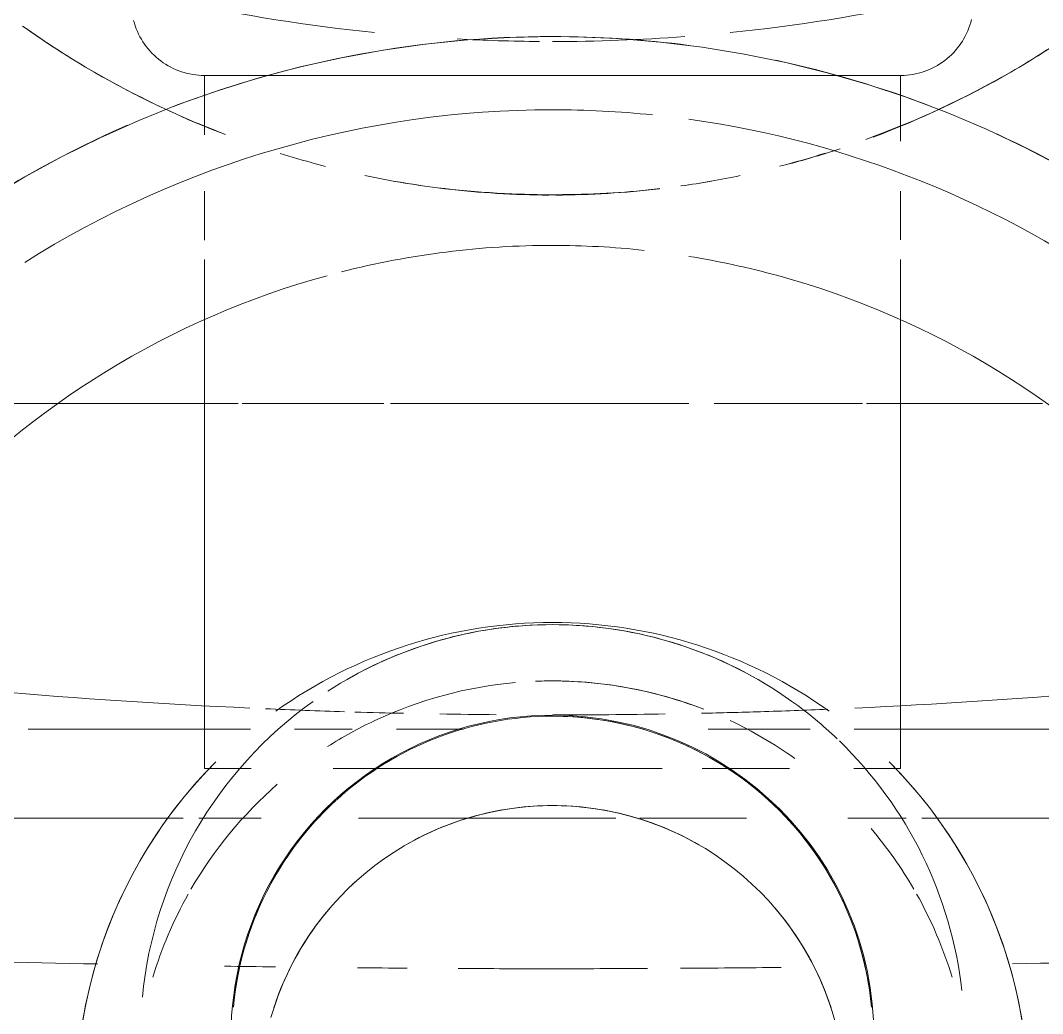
# Model space of a CAD drawing. Header units: millimetres. Extents: x -4000 to 187956, y -58990 to 162485.
# Drawn here: x 963.27 to 991.18, y 74073.93 to 74101.05 of the extents above; entities that cross this region are included whole.
import ezdxf

# ---------------------------------------------------------------- set-up
doc = ezdxf.new("R2010")
doc.units = ezdxf.units.MM
doc.layers.add('A-FLOR-PATT', color=8, linetype='Continuous', lineweight=13)
doc.layers.add('P-SANR-FIXT', color=6, linetype='Continuous', lineweight=9)

# ---------------------------------------------------------------- blocks, each defined once
blk = doc.blocks.new('C307 - C307-496757-0_000')
at = {"layer": 'P-SANR-FIXT', "color": 50}
for p, q in [((7.688, -75.211), (7.594, -75.517)), ((-7.538, -75.68), (-7.639, -75.376)), ((-7.425, -75.979), (-7.538, -75.68)), ((7.368, -76.115), (7.238, -76.408)), ((7.238, -76.408), (7.096, -76.694)), ((-7.015, -76.847), (-7.163, -76.563)), ((-6.855, -77.124), (-7.015, -76.847)), ((-6.685, -77.395), (-6.855, -77.124)), ((-6.504, -77.659), (-6.685, -77.395)), ((6.603, -77.517), (6.417, -77.778)), ((6.417, -77.778), (6.221, -78.03)), ((6.221, -78.03), (6.014, -78.275)), ((-5.899, -78.404), (-6.111, -78.163)), ((4.847, -79.365), (4.588, -79.554)), ((4.588, -79.554), (4.322, -79.732)), ((-3.9, -79.985), (-4.176, -79.824)), ((3.771, -80.056), (3.485, -80.201)), ((3.195, -80.334), (2.899, -80.456)), ((3.485, -80.201), (3.195, -80.334)), ((-2.128, -80.712), (-2.434, -80.621)), ((-15.976, -80.66), (-11.296, -80.66)), ((-10.136, -80.66), (-13.383, -80.66)), ((-13.283, -80.66), (-11.296, -80.66)), ((-11.517, -80.66), (-12.578, -80.66)), ((-10.136, -80.66), (-11.265, -80.66)), ((-11.08, -80.66), (-10.085, -80.66)), ((-11.08, -80.66), (-10.085, -80.66)), ((-8.068, -80.66), (-9.658, -80.66)), ((-9.651, -80.66), (-8.164, -80.66)), ((-5.3, -80.66), (-3.846, -80.66)), ((-5.3, -80.66), (-2.47, -80.66)), ((-3.721, -80.66), (-5.154, -80.66)), ((-2.382, -80.66), (-5.154, -80.66)), ((-1.818, -80.791), (-2.128, -80.712)), ((-1.731, -80.66), (-0.006, -80.66)), ((-1.731, -80.66), (-0.006, -80.66)), ((-0.005, -80.66), (-1.668, -80.66)), ((-0.005, -80.66), (-1.668, -80.66)), ((0, -80.66), (5.3, -80.66)), ((0, -80.66), (5.3, -80.66)), ((5.154, -80.66), (0, -80.66)), ((5.154, -80.66), (0, -80.66)), ((1.043, -80.932), (0.725, -80.967)), ((1.36, -80.884), (1.043, -80.932)), ((2.294, -80.664), (1.985, -80.75)), ((9.658, -80.66), (7.958, -80.66)), ((8.059, -80.66), (9.651, -80.66)), ((10.085, -80.66), (11.073, -80.66)), ((10.085, -80.66), (11.073, -80.66)), ((11.256, -80.66), (10.136, -80.66)), ((13.383, -80.66), (10.136, -80.66)), ((11.296, -80.66), (13.283, -80.66)), ((11.296, -80.66), (14.486, -80.66)), ((12.578, -80.66), (11.517, -80.66)), ((14.527, -80.66), (13.383, -80.66)), ((14.527, -80.66), (13.383, -80.66)), ((0.725, -80.967), (0.406, -80.99)), ((-4.09, -82.012), (-6.474, -82.012)), ((0, -82.012), (-2.999, -82.012)), ((5.992, -82.012), (0, -82.012)), ((-15.079, -83.089), (-8.242, -83.089)), ((-7.041, -83.089), (-4.256, -83.089)), ((-6.812, -83.089), (-4.253, -83.089)), ((2.427, -83.089), (4.253, -83.089)), ((2.428, -83.089), (4.256, -83.089)), ((5.471, -83.089), (6.812, -83.089)), ((5.478, -83.089), (7.041, -83.089)), ((8.242, -83.089), (14.226, -83.089)), ((-8.578, -91.981), (-13.383, -91.981)), ((-8.578, -91.981), (-13.383, -91.981)), ((-7.036, -91.981), (-8.47, -91.981)), ((-4.414, -91.981), (-8.47, -91.981)), ((-4.414, -91.981), (-6.05, -91.981)), ((0, -91.981), (-3.721, -91.981)), ((0, -91.981), (-3.721, -91.981)), ((4.418, -91.981), (0.002, -91.981)), ((4.418, -91.981), (0.002, -91.981)), ((6.054, -91.981), (4.601, -91.981)), ((8.472, -91.981), (4.601, -91.981)), ((8.472, -91.981), (7.036, -91.981)), ((13.383, -91.981), (8.578, -91.981)), ((13.383, -91.981), (8.578, -91.981)), ((14.527, -91.981), (13.383, -91.981)), ((14.527, -91.981), (13.383, -91.981)), ((17.634, -91.981), (14.527, -91.981)), ((17.634, -91.981), (14.527, -91.981)), ((-0.103, -100.937), (0, -100.937)), ((2.258, -100.937), (2.625, -100.937)), ((2.625, -100.937), (2.988, -100.937)), ((2.988, -100.937), (3.347, -100.937)), ((5.133, -100.937), (4.809, -100.937)), ((5.364, -100.937), (5.673, -100.937))]:
    blk.add_line(p, q, dxfattribs=at)
at = {"layer": 'P-SANR-FIXT', "color": 253}
for p, q in [((-9.5, -82.012), (-9.5, -95.913)), ((-8.227, -82.012), (-9.5, -82.012)), ((9.5, -82.012), (8.227, -82.012)), ((9.5, -95.913), (9.5, -82.012)), ((-9.5, -96.449), (-9.5, -97.779)), ((9.5, -97.779), (9.5, -96.442)), ((-2.087, -100.937), (-8.227, -100.937)), ((0, -100.937), (-2.087, -100.937)), ((6.822, -100.937), (0, -100.937)), ((8.227, -100.937), (6.822, -100.937))]:
    blk.add_line(p, q, dxfattribs=at)
at = {"layer": 'P-SANR-FIXT', "color": 254}
for p, q in [((-4.09, -82.012), (-6.474, -82.012)), ((0, -82.012), (-2.999, -82.012)), ((5.992, -82.012), (0, -82.012)), ((-20.059, -83.089), (-8.258, -83.089)), ((8.258, -83.089), (14.315, -83.089)), ((-3.794, -100.937), (-3.442, -100.937)), ((-3.442, -100.937), (-3.086, -100.937)), ((-3.086, -100.937), (-2.724, -100.937)), ((-2.724, -100.937), (-2.358, -100.937)), ((-2.358, -100.937), (-1.988, -100.937)), ((0, -100.937), (-2.087, -100.937)), ((-1.988, -100.937), (-1.615, -100.937)), ((-1.615, -100.937), (-1.239, -100.937)), ((-1.239, -100.937), (-0.861, -100.937)), ((-0.861, -100.937), (-0.482, -100.937)), ((-0.482, -100.937), (-0.103, -100.937)), ((0.103, -100.937), (0, -100.937)), ((6.822, -100.937), (0, -100.937)), ((0.482, -100.937), (0.103, -100.937)), ((0.861, -100.937), (0.482, -100.937)), ((1.239, -100.937), (0.861, -100.937)), ((1.615, -100.937), (1.239, -100.937)), ((1.988, -100.937), (1.615, -100.937)), ((2.358, -100.937), (1.988, -100.937)), ((2.724, -100.937), (2.358, -100.937)), ((3.086, -100.937), (2.724, -100.937)), ((3.442, -100.937), (3.086, -100.937)), ((3.794, -100.937), (3.442, -100.937)), ((4.139, -100.937), (3.794, -100.937)), ((4.478, -100.937), (4.139, -100.937)), ((4.809, -100.937), (4.478, -100.937)), ((6.264, -100.937), (6.545, -100.937)), ((6.545, -100.937), (6.815, -100.937))]:
    blk.add_line(p, q, dxfattribs=at)
at = {"layer": 'P-SANR-FIXT', "color": 250}
for p, q in [((-9.5, -99.139), (-9.5, -100.937)), ((9.5, -100.937), (9.5, -99.313)), ((-2.087, -100.937), (-9.5, -100.937)), ((9.5, -100.937), (6.822, -100.937))]:
    blk.add_line(p, q, dxfattribs=at)
at = {"layer": 'P-SANR-FIXT', "color": 250, "flags": 128}
for points in [[(-13.944, -98.428), (-12.916, -98.965), (-11.867, -99.461), (-10.8, -99.914), (-9.715, -100.324), (-8.614, -100.691), (-7.5, -101.013), (-6.374, -101.291), (-5.237, -101.523), (-4.092, -101.71), (-2.941, -101.85), (-1.785, -101.945), (-0.626, -101.993), (0, -102)], [(0, -102), (1.16, -101.977), (2.318, -101.907), (3.472, -101.791), (4.62, -101.63), (5.761, -101.422), (6.893, -101.169), (8.014, -100.871), (9.122, -100.528), (10.216, -100.141), (11.293, -99.711), (12.352, -99.238), (13.392, -98.723), (14.41, -98.167), (15.404, -97.57)], [(-11.443, -102.462), (-11.422, -102.384), (-11.398, -102.308), (-11.372, -102.233), (-11.342, -102.158), (-11.31, -102.085), (-11.274, -102.014), (-11.236, -101.943), (-11.195, -101.875), (-11.151, -101.808), (-11.104, -101.743), (-11.055, -101.68), (-11.004, -101.618), (-10.95, -101.559), (-10.893, -101.502), (-10.835, -101.448), (-10.774, -101.396), (-10.712, -101.346), (-10.647, -101.299), (-10.581, -101.254), (-10.512, -101.212), (-10.443, -101.173), (-10.371, -101.137), (-10.299, -101.104), (-10.225, -101.073), (-10.15, -101.046), (-10.073, -101.021), (-9.996, -101), (-9.918, -100.981), (-9.84, -100.966), (-9.761, -100.954), (-9.681, -100.945), (-9.602, -100.94), (-9.522, -100.937), (-9.5, -100.937)], [(-9.5, -100.937), (-9.492, -100.937), (-9.47, -100.937), (-9.432, -100.937), (-9.379, -100.937), (-9.311, -100.937), (-9.228, -100.937), (-9.13, -100.937), (-9.018, -100.937), (-8.891, -100.937), (-8.75, -100.937), (-8.595, -100.937), (-8.426, -100.937), (-8.244, -100.937), (-8.049, -100.937), (-7.841, -100.937), (-7.62, -100.937), (-7.387, -100.937)], [(-4.046, -100.937), (-4.387, -100.937), (-4.72, -100.937), (-5.046, -100.937), (-5.364, -100.937), (-5.673, -100.937), (-5.974, -100.937), (-6.264, -100.937), (-6.545, -100.937), (-6.815, -100.937), (-7.074, -100.937), (-7.322, -100.937), (-7.558, -100.937), (-7.782, -100.937), (-7.994, -100.937), (-8.193, -100.937), (-8.379, -100.937), (-8.551, -100.937), (-8.71, -100.937), (-8.854, -100.937), (-8.985, -100.937), (-9.101, -100.937), (-9.203, -100.937), (-9.29, -100.937), (-9.362, -100.937), (-9.419, -100.937), (-9.461, -100.937), (-9.488, -100.937), (-9.499, -100.937)], [(9.5, -100.937), (9.492, -100.937), (9.47, -100.937), (9.432, -100.937), (9.379, -100.937), (9.311, -100.937), (9.228, -100.937), (9.13, -100.937), (9.018, -100.937), (8.891, -100.937), (8.75, -100.937), (8.595, -100.937), (8.426, -100.937), (8.244, -100.937), (8.049, -100.937), (7.841, -100.937), (7.62, -100.937), (7.387, -100.937), (7.142, -100.937), (6.886, -100.937)], [(7.322, -100.937), (7.558, -100.937), (7.782, -100.937), (7.994, -100.937), (8.193, -100.937), (8.379, -100.937), (8.551, -100.937), (8.71, -100.937), (8.854, -100.937), (8.985, -100.937), (9.101, -100.937), (9.203, -100.937), (9.29, -100.937), (9.362, -100.937), (9.419, -100.937), (9.461, -100.937), (9.488, -100.937), (9.499, -100.937)], [(9.5, -100.937), (9.58, -100.939), (9.66, -100.944), (9.739, -100.952), (9.819, -100.963), (9.897, -100.977), (9.975, -100.994), (10.053, -101.015), (10.129, -101.039), (10.205, -101.065), (10.279, -101.095), (10.352, -101.128), (10.424, -101.163), (10.494, -101.201), (10.562, -101.243), (10.629, -101.286), (10.694, -101.333), (10.758, -101.382), (10.819, -101.434), (10.878, -101.487), (10.935, -101.544), (10.989, -101.602), (11.041, -101.663), (11.091, -101.725), (11.138, -101.79), (11.183, -101.857), (11.225, -101.925), (11.264, -101.994), (11.3, -102.066), (11.334, -102.138), (11.364, -102.212), (11.392, -102.288), (11.416, -102.364), (11.437, -102.439)]]:
    blk.add_lwpolyline(points, dxfattribs=at)
at = {"layer": 'P-SANR-FIXT', "color": 50, "flags": 128}
for points in [[(-7.639, -75.376), (-7.728, -75.069), (-7.804, -74.758), (-7.868, -74.445)], [(7.594, -75.517), (7.487, -75.818), (7.368, -76.115)], [(-7.163, -76.563), (-7.3, -76.274), (-7.425, -75.979)], [(7.096, -76.694), (6.943, -76.975), (6.778, -77.249), (6.603, -77.517)], [(-6.111, -78.163), (-6.312, -77.915), (-6.504, -77.659)], [(-4.176, -79.824), (-4.446, -79.651), (-4.708, -79.468), (-4.963, -79.275), (-5.21, -79.071), (-5.448, -78.858), (-5.678, -78.635), (-5.899, -78.404)], [(6.014, -78.275), (5.799, -78.511), (5.574, -78.739)], [(5.574, -78.739), (5.34, -78.957), (5.097, -79.166), (4.847, -79.365)], [(4.322, -79.732), (4.05, -79.899), (3.771, -80.056)], [(-2.434, -80.621), (-2.737, -80.517), (-3.036, -80.402), (-3.329, -80.274), (-3.617, -80.135), (-3.9, -79.985)], [(2.899, -80.456), (2.598, -80.566), (2.294, -80.664)], [(0.406, -80.99), (0.086, -81), (-0.234, -80.997), (-0.553, -80.981), (-0.872, -80.952), (-1.189, -80.911), (-1.505, -80.857), (-1.818, -80.791)], [(1.985, -80.75), (1.674, -80.823), (1.36, -80.884)], [(0, -100.937), (0.38, -100.937), (0.759, -100.937), (1.137, -100.937), (1.514, -100.937), (1.887, -100.937), (2.258, -100.937)], [(3.347, -100.937), (3.699, -100.937), (4.046, -100.937)], [(4.046, -100.937), (4.387, -100.937), (4.72, -100.937)], [(4.72, -100.937), (5.046, -100.937), (5.364, -100.937)], [(5.755, -100.937), (5.448, -100.937), (5.133, -100.937)], [(5.673, -100.937), (5.974, -100.937), (6.264, -100.937)], [(6.341, -100.937), (6.053, -100.937), (5.755, -100.937)]]:
    blk.add_lwpolyline(points, dxfattribs=at)
at = {"layer": 'P-SANR-FIXT', "color": 253, "flags": 128}
for points in [[(-7.387, -100.937), (-7.142, -100.937), (-6.886, -100.937), (-6.619, -100.937), (-6.341, -100.937), (-6.053, -100.937), (-5.755, -100.937), (-5.448, -100.937), (-5.133, -100.937), (-4.809, -100.937), (-4.478, -100.937), (-4.139, -100.937), (-3.794, -100.937)], [(0, -100.937), (-0.38, -100.937), (-0.759, -100.937), (-1.137, -100.937), (-1.514, -100.937), (-1.887, -100.937), (-2.258, -100.937), (-2.625, -100.937), (-2.988, -100.937), (-3.347, -100.937), (-3.699, -100.937), (-4.046, -100.937)], [(6.886, -100.937), (6.619, -100.937), (6.341, -100.937)], [(6.815, -100.937), (7.074, -100.937), (7.322, -100.937)]]:
    blk.add_lwpolyline(points, dxfattribs=at)
at = {"layer": 'P-SANR-FIXT', "color": 253}
for centre, radius, start, end in [((0, -73), 23.297, 126, 254.6892), ((0, -73), 23.297, 285.3108, 54), ((0, -73), 13, 106.1274, 225), ((0, -73), 13, 315, 73.8721), ((0, -74.691), 11.25, 305.5272, 354.5095), ((0, -74.691), 11.25, 305.5272, 354.5095), ((0, -74.691), 11.25, 186.4096, 225.8606), ((0, -74.691), 11.25, 186.4096, 225.8606), ((0, -74.691), 11.25, 226.3051, 234.4728), ((0, -74.691), 11.25, 226.3051, 234.4728), ((0, -74.691), 11.25, 240, 270), ((0, -74.691), 11.25, 270, 300), ((0, -73), 27, 234, 262.0676), ((0, -73), 27, 270, 302.2581), ((0, -73), 27, 264.1883, 270), ((0, -73), 29, 249.0995, 257.8544), ((0, -73), 29, 270, 290.9005)]:
    blk.add_arc(centre, radius, start, end, dxfattribs=at)
at = {"layer": 'P-SANR-FIXT', "color": 250}
for centre, radius, start, end in [((0, -74.691), 8.778, 90, 270), ((0, -74.691), 8.778, 270, 90), ((0, -74.691), 11.25, 234.4728, 270), ((0, -74.691), 11.25, 270, 303.0209), ((0, -73), 29, 293.5891, 314.5896), ((0, -73), 29, 225.879, 245.2702), ((0, -73), 29, 262.6146, 270)]:
    blk.add_arc(centre, radius, start, end, dxfattribs=at)
at = {"layer": 'P-SANR-FIXT', "color": 254}
for centre, radius, start, end in [((0, -73), 13, 180, 225), ((0, -73), 13, 315, 0), ((0, -73), 11.405, 196.8833, 209.3192), ((0, -73), 11.405, 196.8833, 209.3192), ((0, -73), 11.405, 330.6808, 343.1167), ((0, -73), 11.405, 330.6808, 343.1167), ((0, -73), 11.405, 210.0632, 220.2711), ((0, -73), 11.405, 210.0632, 220.2711), ((0, -73), 11.405, 311.202, 329.9368), ((0, -73), 11.405, 311.202, 329.9368), ((0, -73), 11.405, 234.5386, 244.8205), ((0, -73), 11.405, 234.5386, 244.8205), ((0, -73), 11.405, 295.1795, 302.573), ((0, -73), 11.405, 295.1795, 302.573), ((0, -73), 13, 234.459, 270), ((0, -73), 13, 270, 305.541), ((0, -73), 23.297, 254.6892, 260.8069), ((0, -73), 23.297, 270, 284.3056), ((0, -73), 23.297, 263.8252, 270), ((0, -122.671), 25, 110.5089, 120), ((0, -122.671), 25, 60, 68.7224), ((0, -122.671), 25, 120.037, 125.3546), ((0, -122.671), 25, 54.6448, 59.9574)]:
    blk.add_arc(centre, radius, start, end, dxfattribs=at)
at = {"layer": 'P-SANR-FIXT', "color": 50}
for centre, radius, start, end in [((0, -74.691), 8.75, 185.2896, 270), ((0, -73), 8, 198.0165, 220.6075), ((0, -74.691), 8.75, 312.4556, 354.7104), ((0, -73), 8, 319.3925, 341.9835), ((0, -73), 11.405, 196.8833, 209.3192), ((0, -73), 11.405, 330.6808, 343.1167), ((0, -73), 8, 312.3301, 315), ((0, -73), 11.405, 210.0632, 220.2711), ((0, -73), 11.405, 311.202, 329.9368), ((0, -73), 8, 240, 300), ((0, -74.691), 8.75, 270, 312.3135), ((0, -73), 11.405, 234.5386, 244.8205), ((0, -73), 11.405, 295.1795, 302.573), ((0, -73), 11.405, 275.0518, 295.1795), ((0, -73), 11.405, 275.0518, 295.1795), ((0, -73), 11.405, 275.0518, 295.1795), ((0, -73), 13, 234.459, 270), ((0, -73), 11.405, 248.7572, 270), ((0, -73), 11.405, 248.7572, 270), ((0, -73), 11.405, 248.7572, 267.6836), ((0, -73), 13, 270, 305.541), ((0, -73), 11.405, 267.6836, 270), ((0, -73), 11.405, 270, 272.3163), ((0, -73), 11.405, 270, 272.3163), ((0, -73), 11.405, 270, 272.3163), ((0, -122.671), 25, 90.2145, 96.7072), ((0, -122.671), 25, 83.2797, 89.7716), ((0, -122.671), 25, 98.1066, 101.8253), ((0, -122.671), 25, 78.1747, 83.2521), ((0, -122.671), 25, 105, 108.3127), ((0, -150), 48.136, 90, 94.3054), ((0, -150), 48.136, 86.8976, 89.5786), ((0, -150), 48.136, 95.7909, 102.2618), ((0, -150), 48.136, 77.7382, 84.2091)]:
    blk.add_arc(centre, radius, start, end, dxfattribs=at)
at = {"layer": 'P-SANR-FIXT', "color": 253}
for points in [[(-12.564, -76.677), (-16.614, -76.758), (-20.668, -76.877), (-24.727, -77.033)], [(24.723, -77.033), (20.576, -76.875), (16.477, -76.756), (12.426, -76.675)], [(-8.261, -83.663), (-12.727, -83.867), (-17.112, -84.237), (-21.284, -84.769)], [(21.969, -84.858), (17.593, -84.278), (12.971, -83.878), (8.26, -83.663)]]:
    blk.add_open_spline(points, degree=3, dxfattribs=at)
at = {"layer": 'P-SANR-FIXT', "color": 50}
for points in [[(-3.494, -76.557), (-4.413, -76.563), (-5.331, -76.571), (-6.25, -76.581)], [(0, -76.544), (-0.864, -76.545), (-1.728, -76.548), (-2.593, -76.552)], [(2.57, -76.551), (1.711, -76.547), (0.854, -76.545), (0, -76.544)], [(5.325, -76.571), (4.872, -76.567), (4.419, -76.563), (3.967, -76.56)], [(8.959, -76.614), (8.494, -76.607), (8.029, -76.601), (7.566, -76.595)], [(-4.067, -83.52), (-4.605, -83.532), (-5.142, -83.547), (-5.679, -83.564)], [(-0.008, -83.475), (-1.032, -83.475), (-2.055, -83.484), (-3.077, -83.501)], [(3.076, -83.501), (2.563, -83.492), (2.048, -83.486), (1.534, -83.482)], [(5.395, -83.555), (4.953, -83.542), (4.51, -83.53), (4.067, -83.52)], [(-4.346, -98.052), (-4.068, -98.002), (-3.789, -97.958), (-3.51, -97.919)], [(-7.444, -98.813), (-7.034, -98.684), (-6.62, -98.566), (-6.204, -98.458)]]:
    blk.add_open_spline(points, degree=3, dxfattribs=at)
at = {"layer": 'P-SANR-FIXT', "color": 254}
for points in [[(-5.679, -83.564), (-6.293, -83.583), (-6.907, -83.605), (-7.518, -83.631)], [(7.832, -83.644), (7.116, -83.613), (6.398, -83.586), (5.678, -83.564)]]:
    blk.add_open_spline(points, degree=3, dxfattribs=at)
at = {"layer": 'P-SANR-FIXT', "color": 50}
for points, knots in [([(-2.937, -97.846), (-2.51, -97.797), (-1.178, -97.68), (1.306, -97.653), (3.281, -97.866), (4.347, -98.054)], [0.4626897, 0.4626897, 0.4626897, 0.4626897, 0.47916667, 0.51388889, 0.55555556, 0.55555556, 0.55555556, 0.55555556]), ([(6.194, -98.454), (6.285, -98.478), (6.7, -98.588), (7.115, -98.709), (7.437, -98.81)], [0.57972883, 0.57972883, 0.57972883, 0.57972883, 0.58333333, 0.59612282, 0.59612282, 0.59612282, 0.59612282])]:
    blk.add_open_spline(points, degree=3, knots=knots, dxfattribs=at)
at = {"layer": 'P-SANR-FIXT', "color": 253}
for points, knots in [([(-14.37, -102.217), (-13.769, -101.793), (-11.928, -100.611), (-9.931, -99.691), (-8.56, -99.192)], [0.30517221, 0.30517221, 0.30517221, 0.30517221, 0.33333333, 0.38888889, 0.38888889, 0.38888889, 0.38888889]), ([(8.923, -99.326), (9.833, -99.673), (11.561, -100.447), (13.297, -101.477), (14.2, -102.099), (14.356, -102.208)], [0.61596179, 0.61596179, 0.61596179, 0.61596179, 0.65277778, 0.6875, 0.69477149, 0.69477149, 0.69477149, 0.69477149])]:
    blk.add_open_spline(points, degree=3, knots=knots, dxfattribs=at)
blk = doc.blocks.new('C307 - C307-V844-0_000')
at = {"layer": 'P-SANR-FIXT', "color": 50}
for p, q in [((-7.639, -75.376), (-7.728, -75.069)), ((7.688, -75.211), (7.594, -75.517)), ((-7.538, -75.68), (-7.639, -75.376)), ((7.594, -75.517), (7.487, -75.818)), ((-7.425, -75.979), (-7.538, -75.68)), ((7.487, -75.818), (7.368, -76.115)), ((-7.3, -76.274), (-7.425, -75.979)), ((7.368, -76.115), (7.238, -76.408)), ((-7.163, -76.563), (-7.3, -76.274)), ((7.238, -76.408), (7.096, -76.694)), ((-7.015, -76.847), (-7.163, -76.563)), ((7.096, -76.694), (6.943, -76.975)), ((-6.855, -77.124), (-7.015, -76.847)), ((6.943, -76.975), (6.778, -77.249)), ((-6.685, -77.395), (-6.855, -77.124)), ((6.778, -77.249), (6.603, -77.517)), ((-6.504, -77.659), (-6.685, -77.395)), ((6.603, -77.517), (6.417, -77.778)), ((-6.312, -77.915), (-6.504, -77.659)), ((6.417, -77.778), (6.221, -78.03)), ((-6.111, -78.163), (-6.312, -77.915)), ((6.221, -78.03), (6.014, -78.275)), ((-5.899, -78.404), (-6.111, -78.163)), ((-5.678, -78.635), (-5.899, -78.404)), ((6.014, -78.275), (5.799, -78.511)), ((-5.448, -78.858), (-5.678, -78.635)), ((5.799, -78.511), (5.574, -78.739)), ((-5.21, -79.071), (-5.448, -78.858)), ((5.34, -78.957), (5.097, -79.166)), ((5.574, -78.739), (5.34, -78.957)), ((-4.963, -79.275), (-5.21, -79.071)), ((5.097, -79.166), (4.847, -79.365)), ((-4.708, -79.468), (-4.963, -79.275)), ((-4.446, -79.651), (-4.708, -79.468)), ((4.847, -79.365), (4.588, -79.554)), ((-4.176, -79.824), (-4.446, -79.651)), ((4.322, -79.732), (4.05, -79.899)), ((4.588, -79.554), (4.322, -79.732)), ((-3.9, -79.985), (-4.176, -79.824)), ((-3.617, -80.135), (-3.9, -79.985)), ((3.771, -80.056), (3.485, -80.201)), ((4.05, -79.899), (3.771, -80.056)), ((-3.329, -80.274), (-3.617, -80.135)), ((-3.036, -80.402), (-3.329, -80.274)), ((3.195, -80.334), (2.899, -80.456)), ((3.485, -80.201), (3.195, -80.334)), ((-2.737, -80.517), (-3.036, -80.402)), ((-2.434, -80.621), (-2.737, -80.517)), ((-2.128, -80.712), (-2.434, -80.621)), ((2.598, -80.566), (2.294, -80.664)), ((2.899, -80.456), (2.598, -80.566)), ((-15.976, -80.66), (-11.296, -80.66)), ((-10.136, -80.66), (-13.383, -80.66)), ((-13.283, -80.66), (-11.296, -80.66)), ((-11.517, -80.66), (-12.578, -80.66)), ((-10.136, -80.66), (-11.265, -80.66)), ((-11.08, -80.66), (-10.085, -80.66)), ((-11.08, -80.66), (-10.085, -80.66)), ((-8.068, -80.66), (-9.658, -80.66)), ((-9.651, -80.66), (-8.164, -80.66)), ((-5.3, -80.66), (-3.846, -80.66)), ((-5.3, -80.66), (-2.47, -80.66)), ((-3.721, -80.66), (-5.154, -80.66)), ((-2.382, -80.66), (-5.154, -80.66)), ((-1.818, -80.791), (-2.128, -80.712)), ((-1.505, -80.857), (-1.818, -80.791)), ((-1.731, -80.66), (-0.006, -80.66)), ((-1.731, -80.66), (-0.006, -80.66)), ((-0.005, -80.66), (-1.668, -80.66)), ((-0.005, -80.66), (-1.668, -80.66)), ((-1.189, -80.911), (-1.505, -80.857)), ((-0.872, -80.952), (-1.189, -80.911)), ((0, -80.66), (5.3, -80.66)), ((0, -80.66), (5.3, -80.66)), ((5.154, -80.66), (0, -80.66)), ((5.154, -80.66), (0, -80.66)), ((1.043, -80.932), (0.725, -80.967)), ((1.36, -80.884), (1.043, -80.932)), ((1.674, -80.823), (1.36, -80.884)), ((1.985, -80.75), (1.674, -80.823)), ((2.294, -80.664), (1.985, -80.75)), ((9.658, -80.66), (7.958, -80.66)), ((8.059, -80.66), (9.651, -80.66)), ((10.085, -80.66), (11.073, -80.66)), ((10.085, -80.66), (11.073, -80.66)), ((11.256, -80.66), (10.136, -80.66)), ((13.383, -80.66), (10.136, -80.66)), ((11.296, -80.66), (13.283, -80.66)), ((11.296, -80.66), (14.486, -80.66)), ((12.578, -80.66), (11.517, -80.66)), ((14.527, -80.66), (13.383, -80.66)), ((14.527, -80.66), (13.383, -80.66)), ((21.654, -80.66), (14.527, -80.66)), ((-0.553, -80.981), (-0.872, -80.952)), ((-0.234, -80.997), (-0.553, -80.981)), ((0.086, -81), (-0.234, -80.997)), ((0.406, -80.99), (0.086, -81)), ((0.725, -80.967), (0.406, -80.99)), ((-4.09, -82.012), (-6.474, -82.012)), ((0, -82.012), (-2.999, -82.012)), ((5.992, -82.012), (0, -82.012)), ((-15.079, -83.089), (-8.242, -83.089)), ((-7.041, -83.089), (-4.256, -83.089)), ((-6.812, -83.089), (-4.253, -83.089)), ((2.427, -83.089), (4.253, -83.089)), ((2.428, -83.089), (4.256, -83.089)), ((5.471, -83.089), (6.812, -83.089)), ((5.478, -83.089), (7.041, -83.089)), ((8.242, -83.089), (14.226, -83.089)), ((-8.578, -91.981), (-13.383, -91.981)), ((-8.578, -91.981), (-13.383, -91.981)), ((-7.036, -91.981), (-8.47, -91.981)), ((-4.414, -91.981), (-8.47, -91.981)), ((-4.414, -91.981), (-6.05, -91.981)), ((0, -91.981), (-3.721, -91.981)), ((0, -91.981), (-3.721, -91.981)), ((4.418, -91.981), (0.002, -91.981)), ((4.418, -91.981), (0.002, -91.981)), ((6.054, -91.981), (4.601, -91.981)), ((8.472, -91.981), (4.601, -91.981)), ((8.472, -91.981), (7.036, -91.981)), ((13.383, -91.981), (8.578, -91.981)), ((13.383, -91.981), (8.578, -91.981)), ((14.527, -91.981), (13.383, -91.981)), ((14.527, -91.981), (13.383, -91.981)), ((17.634, -91.981), (14.527, -91.981)), ((17.634, -91.981), (14.527, -91.981)), ((-0.103, -100.937), (0, -100.937)), ((0, -100.937), (0.38, -100.937)), ((0.38, -100.937), (0.759, -100.937)), ((0.759, -100.937), (1.137, -100.937)), ((1.137, -100.937), (1.514, -100.937)), ((1.514, -100.937), (1.887, -100.937)), ((1.887, -100.937), (2.258, -100.937)), ((2.258, -100.937), (2.625, -100.937)), ((2.625, -100.937), (2.988, -100.937)), ((2.988, -100.937), (3.347, -100.937)), ((3.347, -100.937), (3.699, -100.937)), ((3.699, -100.937), (4.046, -100.937)), ((4.046, -100.937), (4.387, -100.937)), ((4.387, -100.937), (4.72, -100.937)), ((4.72, -100.937), (5.046, -100.937)), ((5.133, -100.937), (4.809, -100.937)), ((5.046, -100.937), (5.364, -100.937)), ((5.448, -100.937), (5.133, -100.937)), ((5.364, -100.937), (5.673, -100.937)), ((5.755, -100.937), (5.448, -100.937)), ((5.673, -100.937), (5.974, -100.937)), ((6.053, -100.937), (5.755, -100.937)), ((5.974, -100.937), (6.264, -100.937)), ((6.341, -100.937), (6.053, -100.937))]:
    blk.add_line(p, q, dxfattribs=at)
at = {"layer": 'P-SANR-FIXT', "color": 253}
for p, q in [((-9.5, -82.012), (-9.5, -95.913)), ((-8.227, -82.012), (-9.5, -82.012)), ((9.5, -82.012), (8.227, -82.012)), ((9.5, -95.913), (9.5, -82.012)), ((-9.5, -96.449), (-9.5, -97.779)), ((9.5, -97.779), (9.5, -96.442)), ((-2.087, -100.937), (-8.227, -100.937)), ((0, -100.937), (-2.087, -100.937)), ((6.822, -100.937), (0, -100.937)), ((8.227, -100.937), (6.822, -100.937))]:
    blk.add_line(p, q, dxfattribs=at)
at = {"layer": 'P-SANR-FIXT', "color": 254}
for p, q in [((-4.09, -82.012), (-6.474, -82.012)), ((0, -82.012), (-2.999, -82.012)), ((5.992, -82.012), (0, -82.012)), ((-20.059, -83.089), (-8.258, -83.089)), ((8.258, -83.089), (14.315, -83.089)), ((0, -100.937), (-2.087, -100.937)), ((0.103, -100.937), (0, -100.937)), ((6.822, -100.937), (0, -100.937))]:
    blk.add_line(p, q, dxfattribs=at)
at = {"layer": 'P-SANR-FIXT', "color": 250}
for p, q in [((-9.5, -99.139), (-9.5, -100.937)), ((9.5, -100.937), (9.5, -99.313)), ((-2.087, -100.937), (-9.5, -100.937)), ((9.5, -100.937), (6.822, -100.937))]:
    blk.add_line(p, q, dxfattribs=at)
at = {"layer": 'P-SANR-FIXT', "color": 250, "flags": 128}
for points in [[(-13.944, -98.428), (-12.916, -98.965), (-11.867, -99.461), (-10.8, -99.914), (-9.715, -100.324), (-8.614, -100.691), (-7.5, -101.013), (-6.374, -101.291), (-5.237, -101.523), (-4.092, -101.71), (-2.941, -101.85), (-1.785, -101.945), (-0.626, -101.993), (0, -102)], [(0, -102), (1.16, -101.977), (2.318, -101.907), (3.472, -101.791), (4.62, -101.63), (5.761, -101.422), (6.893, -101.169), (8.014, -100.871), (9.122, -100.528), (10.216, -100.141), (11.293, -99.711), (12.352, -99.238), (13.392, -98.723), (14.41, -98.167), (15.404, -97.57)], [(-11.443, -102.462), (-11.422, -102.384), (-11.398, -102.308), (-11.372, -102.233), (-11.342, -102.158), (-11.31, -102.085), (-11.274, -102.014), (-11.236, -101.943), (-11.195, -101.875), (-11.151, -101.808), (-11.104, -101.743), (-11.055, -101.68), (-11.004, -101.618), (-10.95, -101.559), (-10.893, -101.502), (-10.835, -101.448), (-10.774, -101.396), (-10.712, -101.346), (-10.647, -101.299), (-10.581, -101.254), (-10.512, -101.212), (-10.443, -101.173), (-10.371, -101.137), (-10.299, -101.104), (-10.225, -101.073), (-10.15, -101.046), (-10.073, -101.021), (-9.996, -101), (-9.918, -100.981), (-9.84, -100.966), (-9.761, -100.954), (-9.681, -100.945), (-9.602, -100.94), (-9.522, -100.937), (-9.5, -100.937)], [(-9.5, -100.937), (-9.492, -100.937), (-9.47, -100.937), (-9.432, -100.937), (-9.379, -100.937), (-9.311, -100.937), (-9.228, -100.937), (-9.13, -100.937), (-9.018, -100.937), (-8.891, -100.937), (-8.75, -100.937), (-8.595, -100.937), (-8.426, -100.937), (-8.244, -100.937), (-8.049, -100.937), (-7.841, -100.937), (-7.62, -100.937), (-7.387, -100.937)], [(-4.046, -100.937), (-4.387, -100.937), (-4.72, -100.937), (-5.046, -100.937), (-5.364, -100.937), (-5.673, -100.937), (-5.974, -100.937), (-6.264, -100.937), (-6.545, -100.937), (-6.815, -100.937), (-7.074, -100.937), (-7.322, -100.937), (-7.558, -100.937), (-7.782, -100.937), (-7.994, -100.937), (-8.193, -100.937), (-8.379, -100.937), (-8.551, -100.937), (-8.71, -100.937), (-8.854, -100.937), (-8.985, -100.937), (-9.101, -100.937), (-9.203, -100.937), (-9.29, -100.937), (-9.362, -100.937), (-9.419, -100.937), (-9.461, -100.937), (-9.488, -100.937), (-9.499, -100.937)], [(9.5, -100.937), (9.492, -100.937), (9.47, -100.937), (9.432, -100.937), (9.379, -100.937), (9.311, -100.937), (9.228, -100.937), (9.13, -100.937), (9.018, -100.937), (8.891, -100.937), (8.75, -100.937), (8.595, -100.937), (8.426, -100.937), (8.244, -100.937), (8.049, -100.937), (7.841, -100.937), (7.62, -100.937), (7.387, -100.937), (7.142, -100.937), (6.886, -100.937)], [(7.322, -100.937), (7.558, -100.937), (7.782, -100.937), (7.994, -100.937), (8.193, -100.937), (8.379, -100.937), (8.551, -100.937), (8.71, -100.937), (8.854, -100.937), (8.985, -100.937), (9.101, -100.937), (9.203, -100.937), (9.29, -100.937), (9.362, -100.937), (9.419, -100.937), (9.461, -100.937), (9.488, -100.937), (9.499, -100.937)], [(9.5, -100.937), (9.58, -100.939), (9.66, -100.944), (9.739, -100.952), (9.819, -100.963), (9.897, -100.977), (9.975, -100.994), (10.053, -101.015), (10.129, -101.039), (10.205, -101.065), (10.279, -101.095), (10.352, -101.128), (10.424, -101.163), (10.494, -101.201), (10.562, -101.243), (10.629, -101.286), (10.694, -101.333), (10.758, -101.382), (10.819, -101.434), (10.878, -101.487), (10.935, -101.544), (10.989, -101.602), (11.041, -101.663), (11.091, -101.725), (11.138, -101.79), (11.183, -101.857), (11.225, -101.925), (11.264, -101.994), (11.3, -102.066), (11.334, -102.138), (11.364, -102.212), (11.392, -102.288), (11.416, -102.364), (11.437, -102.439)]]:
    blk.add_lwpolyline(points, dxfattribs=at)
at = {"layer": 'P-SANR-FIXT', "color": 253, "flags": 128}
for points in [[(-7.387, -100.937), (-7.142, -100.937), (-6.886, -100.937), (-6.619, -100.937), (-6.341, -100.937), (-6.053, -100.937), (-5.755, -100.937), (-5.448, -100.937), (-5.133, -100.937), (-4.809, -100.937), (-4.478, -100.937), (-4.139, -100.937), (-3.794, -100.937)], [(0, -100.937), (-0.38, -100.937), (-0.759, -100.937), (-1.137, -100.937), (-1.514, -100.937), (-1.887, -100.937), (-2.258, -100.937), (-2.625, -100.937), (-2.988, -100.937), (-3.347, -100.937), (-3.699, -100.937), (-4.046, -100.937)], [(6.886, -100.937), (6.619, -100.937), (6.341, -100.937)], [(6.815, -100.937), (7.074, -100.937), (7.322, -100.937)]]:
    blk.add_lwpolyline(points, dxfattribs=at)
at = {"layer": 'P-SANR-FIXT', "color": 254, "flags": 128}
for points in [[(-3.794, -100.937), (-3.442, -100.937), (-3.086, -100.937), (-2.724, -100.937), (-2.358, -100.937), (-1.988, -100.937), (-1.615, -100.937), (-1.239, -100.937), (-0.861, -100.937), (-0.482, -100.937), (-0.103, -100.937)], [(2.358, -100.937), (1.988, -100.937), (1.615, -100.937), (1.239, -100.937), (0.861, -100.937), (0.482, -100.937), (0.103, -100.937)], [(3.442, -100.937), (3.086, -100.937), (2.724, -100.937), (2.358, -100.937)], [(4.809, -100.937), (4.478, -100.937), (4.139, -100.937), (3.794, -100.937), (3.442, -100.937)], [(6.264, -100.937), (6.545, -100.937), (6.815, -100.937)]]:
    blk.add_lwpolyline(points, dxfattribs=at)
at = {"layer": 'P-SANR-FIXT', "color": 253}
for centre, radius, start, end in [((0, -73), 23.297, 126, 254.6892), ((0, -73), 23.297, 285.3108, 54), ((0, -73), 13, 106.1274, 225), ((0, -73), 13, 315, 73.8721), ((0, -74.691), 11.25, 305.5272, 354.5095), ((0, -74.691), 11.25, 305.5272, 354.5095), ((0, -74.691), 11.25, 186.4096, 225.8606), ((0, -74.691), 11.25, 186.4096, 225.8606), ((0, -74.691), 11.25, 226.3051, 234.4728), ((0, -74.691), 11.25, 226.3051, 234.4728), ((0, -74.691), 11.25, 240, 270), ((0, -74.691), 11.25, 270, 300), ((0, -73), 27, 234, 262.0676), ((0, -73), 27, 270, 302.2581), ((0, -73), 27, 264.1883, 270), ((0, -73), 29, 249.0995, 257.8544), ((0, -73), 29, 270, 290.9005)]:
    blk.add_arc(centre, radius, start, end, dxfattribs=at)
at = {"layer": 'P-SANR-FIXT', "color": 254}
for centre, radius, start, end in [((0, -73), 13, 106.1274, 225), ((0, -73), 13, 315, 73.8721), ((0, -73), 11.405, 196.8833, 209.3192), ((0, -73), 11.405, 196.8833, 209.3192), ((0, -73), 11.405, 330.6808, 343.1167), ((0, -73), 11.405, 330.6808, 343.1167), ((0, -73), 11.405, 210.0632, 220.2711), ((0, -73), 11.405, 210.0632, 220.2711), ((0, -73), 11.405, 311.202, 329.9368), ((0, -73), 11.405, 311.202, 329.9368), ((0, -73), 11.405, 234.5386, 244.8205), ((0, -73), 11.405, 234.5386, 244.8205), ((0, -73), 11.405, 295.1795, 302.573), ((0, -73), 11.405, 295.1795, 302.573), ((0, -73), 13, 234.459, 270), ((0, -73), 13, 270, 305.541), ((0, -73), 23.297, 254.6892, 260.8069), ((0, -73), 23.297, 270, 284.3056), ((0, -73), 23.297, 263.8252, 270), ((0, -122.671), 25, 110.5089, 120), ((0, -122.671), 25, 60, 68.7224), ((0, -122.671), 25, 120.037, 125.3546), ((0, -122.671), 25, 54.6448, 59.9574)]:
    blk.add_arc(centre, radius, start, end, dxfattribs=at)
at = {"layer": 'P-SANR-FIXT', "color": 250}
for centre, radius, start, end in [((0, -74.691), 8.778, 90, 270), ((0, -74.691), 8.778, 270, 90), ((0, -74.691), 11.25, 234.4728, 270), ((0, -74.691), 11.25, 270, 303.0209), ((0, -73), 29, 293.5891, 314.5896), ((0, -73), 29, 225.879, 245.2702), ((0, -73), 29, 262.6146, 270)]:
    blk.add_arc(centre, radius, start, end, dxfattribs=at)
at = {"layer": 'P-SANR-FIXT', "color": 50}
for centre, radius, start, end in [((0, -74.691), 8.75, 185.2896, 210), ((0, -73), 8, 198.0165, 210), ((0, -73), 8, 330, 341.9835), ((0, -74.691), 8.75, 330, 354.7104), ((0, -73), 11.405, 196.8833, 209.3192), ((0, -73), 11.405, 330.6808, 343.1167), ((0, -73), 8, 210, 220.6075), ((0, -73), 8, 319.3925, 330), ((0, -73), 8, 312.3301, 315), ((0, -73), 11.405, 210.0632, 220.2711), ((0, -73), 11.405, 311.202, 329.9368), ((0, -74.691), 8.75, 210, 270), ((0, -74.691), 8.75, 312.4556, 330), ((0, -73), 8, 240, 255), ((0, -73), 8, 285, 300), ((0, -73), 8, 255, 270), ((0, -73), 8, 270, 285), ((0, -74.691), 8.75, 270, 312.3135), ((0, -73), 11.405, 234.5386, 244.8205), ((0, -73), 11.405, 295.1795, 302.573), ((0, -73), 11.405, 275.0518, 295.1795), ((0, -73), 11.405, 275.0518, 295.1795), ((0, -73), 11.405, 275.0518, 295.1795), ((0, -73), 13, 234.459, 270), ((0, -73), 11.405, 248.7572, 270), ((0, -73), 11.405, 248.7572, 270), ((0, -73), 11.405, 248.7572, 267.6836), ((0, -73), 13, 270, 305.541), ((0, -73), 11.405, 267.6836, 270), ((0, -73), 11.405, 270, 272.3163), ((0, -73), 11.405, 270, 272.3163), ((0, -73), 11.405, 270, 272.3163), ((0, -122.671), 25, 90.2145, 96.7072), ((0, -122.671), 25, 83.2797, 89.7716), ((0, -122.671), 25, 98.1066, 101.8253), ((0, -122.671), 25, 78.1747, 83.2521), ((0, -122.671), 25, 105, 108.3127), ((0, -150), 48.136, 90, 94.3054), ((0, -150), 48.136, 86.8976, 89.5786), ((0, -150), 48.136, 95.7909, 102.2618), ((0, -150), 48.136, 77.7382, 84.2091)]:
    blk.add_arc(centre, radius, start, end, dxfattribs=at)
at = {"layer": 'P-SANR-FIXT', "color": 253}
for points in [[(-12.564, -76.677), (-16.614, -76.758), (-20.668, -76.877), (-24.727, -77.033)], [(24.723, -77.033), (20.576, -76.875), (16.477, -76.756), (12.426, -76.675)], [(-8.261, -83.663), (-12.727, -83.867), (-17.112, -84.237), (-21.284, -84.769)], [(21.969, -84.858), (17.593, -84.278), (12.971, -83.878), (8.26, -83.663)]]:
    blk.add_open_spline(points, degree=3, dxfattribs=at)
at = {"layer": 'P-SANR-FIXT', "color": 50}
for points in [[(-3.494, -76.557), (-4.413, -76.563), (-5.331, -76.571), (-6.25, -76.581)], [(0, -76.544), (-0.864, -76.545), (-1.728, -76.548), (-2.593, -76.552)], [(2.57, -76.551), (1.711, -76.547), (0.854, -76.545), (0, -76.544)], [(5.325, -76.571), (4.872, -76.567), (4.419, -76.563), (3.967, -76.56)], [(8.959, -76.614), (8.494, -76.607), (8.029, -76.601), (7.566, -76.595)], [(-4.067, -83.52), (-4.605, -83.532), (-5.142, -83.547), (-5.679, -83.564)], [(-0.008, -83.475), (-1.032, -83.475), (-2.055, -83.484), (-3.077, -83.501)], [(3.076, -83.501), (2.563, -83.492), (2.048, -83.486), (1.534, -83.482)], [(5.395, -83.555), (4.953, -83.542), (4.51, -83.53), (4.067, -83.52)], [(-4.346, -98.052), (-4.068, -98.002), (-3.789, -97.958), (-3.51, -97.919)], [(-7.444, -98.813), (-7.034, -98.684), (-6.62, -98.566), (-6.204, -98.458)]]:
    blk.add_open_spline(points, degree=3, dxfattribs=at)
at = {"layer": 'P-SANR-FIXT', "color": 254}
for points in [[(-5.679, -83.564), (-6.293, -83.583), (-6.907, -83.605), (-7.518, -83.631)], [(7.832, -83.644), (7.116, -83.613), (6.398, -83.586), (5.678, -83.564)]]:
    blk.add_open_spline(points, degree=3, dxfattribs=at)
at = {"layer": 'P-SANR-FIXT', "color": 50}
for points, knots in [([(-2.937, -97.846), (-2.51, -97.797), (-1.178, -97.68), (1.306, -97.653), (3.281, -97.866), (4.347, -98.054)], [0.4626897, 0.4626897, 0.4626897, 0.4626897, 0.47916667, 0.51388889, 0.55555556, 0.55555556, 0.55555556, 0.55555556]), ([(6.194, -98.454), (6.285, -98.478), (6.7, -98.588), (7.115, -98.709), (7.437, -98.81)], [0.57972883, 0.57972883, 0.57972883, 0.57972883, 0.58333333, 0.59612282, 0.59612282, 0.59612282, 0.59612282])]:
    blk.add_open_spline(points, degree=3, knots=knots, dxfattribs=at)
at = {"layer": 'P-SANR-FIXT', "color": 253}
for points, knots in [([(-14.37, -102.217), (-13.769, -101.793), (-11.928, -100.611), (-9.931, -99.691), (-8.56, -99.192)], [0.30517221, 0.30517221, 0.30517221, 0.30517221, 0.33333333, 0.38888889, 0.38888889, 0.38888889, 0.38888889]), ([(8.923, -99.326), (9.833, -99.673), (11.561, -100.447), (13.297, -101.477), (14.2, -102.099), (14.356, -102.208)], [0.61596179, 0.61596179, 0.61596179, 0.61596179, 0.65277778, 0.6875, 0.69477149, 0.69477149, 0.69477149, 0.69477149])]:
    blk.add_open_spline(points, degree=3, knots=knots, dxfattribs=at)
blk = doc.blocks.new('CMF2_NHAXUONG_A_rvt-1-0_000')
at = {"layer": 'A-FLOR-PATT', "lineweight": 9}
h = blk.add_hatch(dxfattribs=at)
h.set_pattern_fill('FP_25', color=252, style=0, pattern_type=2)
h.set_pattern_definition([(89.998, (160159.3, 137898.8), (-600, 0.021), []), (179.998, (160159.3, 137898.8), (-0.021, -600), [])])
h.paths.add_polyline_path([(154749.885, 498.905), (160009.361, 498.905), (160009.253, 1898.495), (156700.319, 1898.502), (156700.429, 1498.542), (156600.36, 1498.542), (156600.355, 2298.535), (158059.007, 2298.535), (158058.95, 5748.613), (156099.885, 5748.433), (156099.885, 4399.903), (155999.885, 4399.903), (155999.885, 5748.487), (154749.885, 5748.543), (154749.885, 751.936)])
h.paths.add_polyline_path([(160209.304, 1748.67), (165509.359, 1749.398), (165509.051, 3698.263), (162659.146, 3698.263), (162659.146, 3548.445), (162459.146, 3548.445), (162459.145, 4948.703), (161059.263, 4948.825), (161059.26, 4898.283), (160209.362, 4898.913), (160209.254, 3698.445), (160859.147, 3698.445), (160859.147, 3498.445), (160209.147, 3498.445), (160209.289, 1919.983)])
h.paths.add_polyline_path([(158997.487, 2198.535), (159409.364, 2198.535), (159409.364, 3498.619), (158258.791, 3498.619), (158258.791, 2198.535), (158714.043, 2198.535)])
h.paths.add_polyline_path([(159280.912, 3698.445), (160009.147, 3698.445), (160009.147, 4898.728), (159959.048, 4898.641), (159959.853, 5848.631), (158258.554, 5848.622), (158258.554, 3698.445)])
h.paths.add_polyline_path([(83409.046, 5348.514), (85559.046, 5348.514), (85559.046, 6948.514), (83409.046, 6948.514), (83409.046, 5424.086)])
h.paths.add_polyline_path([(83209.258, 5348.602), (83209.258, 10108.828), (82009.258, 10108.828), (82009.258, 8808.828), (80984.258, 8808.828), (80984.046, 7248.514), (82234.046, 7248.514), (82234.046, 5348.602)])
h.paths.add_polyline_path([(80485.393, 6361.014), (80784.258, 6361.014), (80784.258, 8808.828), (79759.258, 8808.828), (79759.258, 10108.828), (78559.258, 10108.828), (78559.258, 6361.014), (79918.524, 6361.014)])
h.paths.add_polyline_path([(79959.258, 9008.828), (81809.258, 9008.828), (81809.258, 10208.828), (79959.258, 10208.828), (79959.258, 10096.236)])
h.paths.add_polyline_path([(5374.563, 15998.65), (5859.046, 15998.65), (5859.046, 18498.577), (509.048, 18498.577), (509.048, 17048.643), (4299.776, 17048.643), (4299.776, 15998.65), (5091.129, 15998.65)])
h.paths.add_polyline_path([(4409.041, 18698.577), (5959.046, 18698.577), (5959.046, 20998.578), (4409.041, 20998.578), (4409.041, 19440.536)])
h.paths.add_polyline_path([(509.048, 21198.577), (5859.046, 21198.578), (5859.046, 24898.283), (3969.26, 24898.283), (3969.26, 22848.578), (4609.26, 22848.578), (4609.26, 22743.94), (3769.26, 22743.94), (3769.26, 24698.746), (509.048, 24698.746), (509.048, 22798.578), (2129.26, 22798.578), (2129.26, 23198.57), (2229.26, 23198.57), (2229.26, 22398.578), (509.048, 22398.578), (509.048, 21776.61)])
h.paths.add_polyline_path([(4249.784, 73948.537), (5800.212, 73948.647), (5800.212, 76398.641), (4359.046, 76398.641), (4359.046, 76098.597), (509.26, 76098.685), (509.26, 73998.606), (4159.048, 73998.606), (4159.048, 74648.65), (4249.784, 74648.65), (4249.784, 74338.296)])
h.paths.add_polyline_path([(161750.212, 73948.538), (161750.212, 74640.013), (161850.206, 74640.013), (161850.309, 73998.606), (165509.368, 73998.694), (165509.368, 76098.685), (161659.474, 76098.597), (161659.474, 76398.641), (160200, 76398.641), (160200, 73948.649), (161548.409, 73948.552)])
h.paths.add_polyline_path([(161548.409, 76598.641), (161659.046, 76598.641), (161659.046, 78298.641), (160209.046, 78298.641), (160209.046, 76598.641)])
h.paths.add_polyline_path([(5091.129, 76598.641), (5809.477, 76598.641), (5809.477, 78298.641), (4359.477, 78298.641), (4359.477, 76598.641)])
h.paths.add_polyline_path([(160199.739, 78498.639), (161659.315, 78498.663), (161659.633, 78798.619), (165509.581, 78798.685), (165509.051, 80348.641), (161859.474, 80348.641), (161859.474, 80048.65), (161750, 80048.65), (161750, 80948.673), (160200.166, 80948.253), (160200.032, 80178.483)])
h.paths.add_polyline_path([(5709.477, 78498.641), (5709.477, 80948.283), (4249.997, 80948.283), (4249.997, 80299.284), (4149.786, 80299.284), (4149.786, 80348.641), (509.26, 80348.641), (508.939, 78798.685), (4159.156, 78798.597), (4159.477, 78498.641), (5091.129, 78498.641)])
h.paths.add_polyline_path([(86109.472, 132101.223), (86109.472, 133323.816), (84609.472, 133323.816), (84609.472, 132101.223)])
h.paths.add_polyline_path([(83259.472, 132200.855), (84409.472, 132200.855), (84409.472, 133523.816), (85259.472, 133523.816), (85259.26, 134848.409), (83259.472, 134848.409), (83259.472, 132740.168)])
h.paths.add_polyline_path([(87459.258, 132201.223), (87459.258, 134848.593), (85459.472, 134848.226), (85459.472, 133523.816), (86309.472, 133526.053), (86309.472, 132201.223), (86721.014, 132201.223)])
h.paths.add_polyline_path([(11209.154, 135098.741), (11209.049, 140698.728), (6109.258, 140698.728), (6109.258, 139698.738), (6059.047, 139698.738), (6059.045, 139098.68), (9550.261, 139098.701), (9550.258, 139498.686), (9650.258, 139498.686), (9650.263, 138698.694), (7959.614, 138698.694), (7959.613, 135098.747), (9859.048, 135098.754), (9859.048, 137148.744), (9259.048, 137148.744), (9259.048, 137348.744), (10059.048, 137348.744), (10059.048, 135098.753), (10759.871, 135098.746)])
h.paths.add_polyline_path([(156349.859, 135098.753), (156349.859, 136499.688), (156449.859, 136499.688), (156449.859, 135098.767), (158059.118, 135098.85), (158059.118, 138698.694), (156349.853, 138698.694), (156349.857, 139498.686), (156449.858, 139498.686), (156449.854, 139098.701), (159959.683, 139098.68), (159959.683, 140698.816), (154809.154, 140698.637), (154808.945, 135098.753)])
h.paths.add_polyline_path([(162549.789, 135998.603), (162549.79, 137398.747), (162659.049, 137398.747), (162659.049, 137248.798), (165509.378, 137248.816), (165509.632, 139448.496), (160159.474, 139448.496), (160159.474, 137398.747), (160750.212, 137398.747), (160750.212, 137298.747), (160149.79, 137298.747), (160149.79, 135998.826), (161548.409, 135998.696)])
h.paths.add_polyline_path([(3449.788, 135998.671), (5900.212, 135998.739), (5900.212, 137297.569), (5248.629, 137297.569), (5248.629, 137398.747), (5859.046, 137398.747), (5859.046, 139448.732), (509.359, 139448.732), (509.361, 137248.773), (3449.787, 137249.905), (3449.788, 136244.28)])
h.paths.add_polyline_path([(6059.046, 137398.747), (7159.62, 137398.747), (7159.62, 138698.694), (6059.046, 138698.694), (6059.046, 137412.318)])
h.paths.add_polyline_path([(158858.919, 137398.747), (159959.05, 137398.747), (159959.05, 138698.694), (158858.919, 138698.694), (158858.919, 137412.318)])
at = {"layer": 'P-SANR-FIXT', "color": 250, "lineweight": 9, "rotation": 180.0003356948516}
for name in ['C307 - C307-496757-0_000', 'C307 - C307-V844-0_000']:
    blk.add_blockref(name, (977.795, 73998.608), dxfattribs=at)

msp = doc.modelspace()

# ---------------------------------------------------------------- block references
at = {"lineweight": 5}
msp.add_blockref('CMF2_NHAXUONG_A_rvt-1-0_000', (0, 0), dxfattribs=at)

doc.saveas('drawing.dxf')
